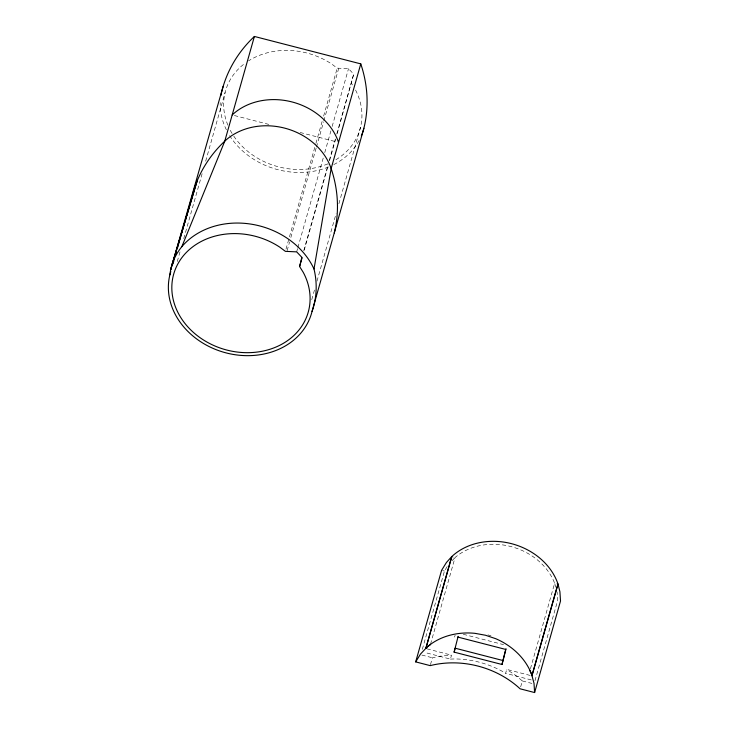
<?xml version="1.0" encoding="UTF-8"?>
<svg xmlns="http://www.w3.org/2000/svg" width="729" height="729" viewBox="0 0 729 729"><rect width="100%" height="100%" fill="white"/><g stroke="black" fill="none" stroke-linecap="round" stroke-linejoin="round"><path stroke-width="0.55" stroke-dasharray="3.65 2.73" d="M337.245 133.489L353.711 74.148L348.517 68.672L337.208 68.143L331.713 64.024A69.911 58.639 15.8 0 0 248.525 60.881M177.275 261.511L180.054 251.696M183.754 238.611L202.58 172.09M205.669 161.182L225.106 92.483M285.987 249.154L315.611 144.47M315.912 143.385L322.4 120.485M323.63 116.121L337.208 68.143M287.135 250.621L289.604 241.9M290.835 237.536L316.14 148.124M316.45 147.03L323.539 121.953M323.849 120.859L338.666 68.517M296.676 251.869L297.596 248.598M297.906 247.505L323.521 156.999M324.751 152.634L330.92 130.828M332.16 126.463L348.517 68.672M303.72 250.803L328.096 164.663M329.326 160.298L335.194 139.576M336.734 134.127L353.711 74.148M304.23 250.165L327.986 166.203M329.526 160.754L335.695 138.938M311.739 299.683L314.518 289.869M316.987 281.148L336.115 213.542M338.894 203.728L360.49 127.393M422.319 649.339L444.462 571.071L447.606 565.841M430.538 644.135L455.033 557.557A59.751 50.11 15.8 0 1 554.641 583.236L557.867 584.12M430.465 664.648L432.415 657.777L440.088 656.2L451.524 655.161L450.413 659.089L424.761 652.473M454.577 637.1L455.133 635.141M531.268 679.929L505.625 673.323L506.728 669.395L530.238 675.455M520.67 686.846L522.329 680.959L516.314 675.847L506.728 669.395M530.448 668.721L554.641 583.236L555.726 587.155M534.968 680.713L557.731 600.277L557.093 592.057M451.925 560.811L455.033 557.557L451.78 556.765M450.413 659.089L454.878 658.943A85.539 71.743 15.8 0 1 501.752 671.026L505.625 673.323M234.373 115.528L270.559 124.859M300.175 132.496L336.361 141.827M442.549 570.579L444.462 571.071M463.289 634.276L503.566 644.655M426.948 648.819L451.524 655.161M421.836 655.052L432.415 657.777M522.329 680.959L531.915 683.428M487.965 634.859L491 635.879M351.433 83.325L352.481 84.983M359.151 140.469A73.41 61.564 15.8 0 1 333.59 164.681M328.551 166.968A73.41 61.564 15.8 0 1 229.608 135.576M226.409 129.862A73.41 61.564 15.8 0 1 220.222 102.607M355.561 90.041A69.911 58.639 15.8 0 1 335.313 160.079M327.831 163.843A69.911 58.639 15.8 0 1 232.624 134.355M232.068 133.462A69.911 58.639 15.8 0 1 229.571 128.915M227.876 125.178A69.911 58.639 15.8 0 1 245.154 63.186"/><path stroke-width="1.09" d="M170.805 271.543L169.884 274.815A73.41 61.564 15.8 0 0 226.172 352.918A73.41 61.564 15.8 0 0 312.039 311.465A102.999 86.386 15.8 0 0 314.008 269.01L331.148 168.563L360.773 63.879L254.394 36.45A155.067 130.054 15.8 0 0 221.725 91.617A73.41 61.564 15.8 0 0 220.905 95.563M299.601 266.522L301.87 257.346L296.676 251.869L285.367 251.341L279.872 247.222A69.911 58.639 15.8 0 0 173.949 273.22A69.911 58.639 15.8 0 0 247.887 352.681A69.911 58.639 15.8 0 0 303.237 272.327L299.601 266.522L302.061 257.802M506.035 648.728L501.999 664.484L454.094 652.136L458.131 636.371M501.999 664.484L505.726 649.43L457.821 637.073M172.964 263.907L173.894 260.636M175.124 256.271L176.053 252.999M177.284 248.644L192.101 196.301A155.067 130.054 15.8 0 1 224.778 141.134L254.394 36.45M223.129 86.459L170.686 269.73L197.076 181.065L171.98 264.764M312.039 311.465L363.88 128.268A155.067 130.054 15.8 0 0 360.773 63.879M557.867 584.12L531.96 675.674L558.022 584.111L559.918 591.748L560.519 600.997L534.612 692.55L520.114 688.814A85.539 71.743 15.8 0 0 430.192 665.623L415.685 661.886L441.592 570.333L446.43 562.487L451.652 556.683L425.873 648.318L451.78 556.765M454.094 652.136L455.206 648.209L503.11 660.565M169.884 274.815A74.504 62.484 15.8 0 1 181.84 246.675L224.778 141.134A62.366 52.306 15.8 0 1 284.574 128.104A62.366 52.306 15.8 0 1 331.148 168.563A155.067 130.054 15.8 0 1 334.256 232.952M415.685 661.886L420.524 654.041L426.957 647.161L430.611 644.509M425.727 648.281C438.812 636.162 457.384 631.56 474.852 633.319L485.532 635.251L495.82 638.732C512.104 645.694 526.229 658.734 532.106 675.71M529.564 670.024L531.541 674.125L534.011 683.301L534.612 692.55M451.652 556.683A62.366 52.306 15.8 0 1 511.448 543.652A62.366 52.306 15.8 0 1 558.022 584.111M363.88 128.268A73.41 61.564 15.8 0 1 361.338 135.913M181.84 246.675A76.272 63.97 15.8 0 1 252.052 224.295A76.272 63.97 15.8 0 1 314.008 269.01M232.177 114.963A62.366 52.306 15.8 0 1 291.983 101.932A62.366 52.306 15.8 0 1 338.557 142.392"/></g></svg>
